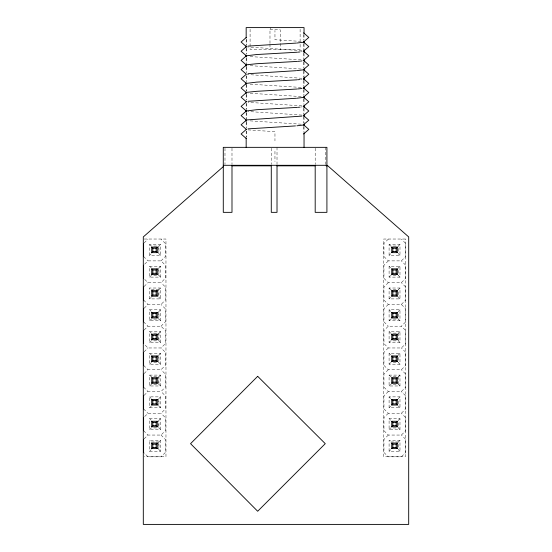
<?xml version="1.0" encoding="UTF-8"?>
<svg xmlns="http://www.w3.org/2000/svg" width="552" height="552" viewBox="0 0 552 552"><rect width="100%" height="100%" fill="white"/><g stroke="black" fill="none" stroke-linecap="round" stroke-linejoin="round"><path stroke-width="0.41" stroke-dasharray="2.76 2.07" d="M269.983 43.408L269.983 29.78L271.004 27.6M144.155 242.921L147.964 239.113M149.633 255.355L149.633 244.474L160.522 244.474L160.522 255.355L149.633 255.355L151.213 253.775M149.633 244.474L151.213 246.047L158.941 246.047L160.522 244.474M144.7 264.153L147.964 260.882L161.025 260.882L165.379 265.236L165.379 278.305L161.025 282.658L147.964 282.658L143.61 278.305M161.025 260.882L165.379 256.528L165.379 243.466L161.025 239.113M149.633 277.125L151.213 275.551L158.941 275.551L160.522 277.125L149.633 277.125L149.633 266.243L160.522 266.243L160.522 277.125M160.522 266.243L158.941 267.817L158.941 275.551M144.155 286.467L147.964 282.658M149.633 298.901L149.633 288.013L160.522 288.013L160.522 298.901L149.633 298.901L151.213 297.321M157.072 291.463L158.341 290.186L158.341 296.721M160.522 298.901L158.941 297.321L158.941 289.593L160.522 288.013M144.155 308.237L147.964 304.428L161.025 304.428L165.379 300.074L165.379 287.012L161.025 282.658M149.633 320.671L151.213 319.09L158.941 319.09L160.522 320.671L149.633 320.671L149.633 309.782L160.522 309.782L160.522 320.671M160.522 309.782L158.941 311.362L158.941 319.09M144.155 330.006L147.964 326.197L161.025 326.197L165.379 330.551L165.379 343.613L161.025 347.967L147.964 347.967L143.61 343.613M161.025 326.197L165.379 321.844L165.379 308.782L161.025 304.428M149.633 342.44L151.213 340.86L158.941 340.86L160.522 342.44L149.633 342.44L149.633 331.552L160.522 331.552L160.522 342.44M157.072 335.002L158.341 333.732L158.341 340.26M149.633 331.552L151.213 333.132L158.941 333.132L160.522 331.552M144.155 351.776L147.964 347.967M149.633 364.21L151.213 362.629L158.941 362.629L160.522 364.21L149.633 364.21L149.633 353.328L160.522 353.328L160.522 364.21M160.522 353.328L158.941 354.901L158.941 362.629M144.155 373.552L147.964 369.736L161.025 369.736L165.379 365.383L165.379 352.321L161.025 347.967M149.633 385.979L151.213 384.406L158.941 384.406L160.522 385.979L149.633 385.979L149.633 375.098L160.522 375.098L160.522 385.979M157.072 378.548L158.341 377.271L158.341 383.806M149.633 375.098L151.213 376.671L158.941 376.671L160.522 375.098M144.155 395.322L147.964 391.513L161.025 391.513L165.379 387.159L165.379 374.09L161.025 369.736M149.633 407.755L160.522 407.755L160.522 396.867L149.633 396.867L149.633 407.755L151.213 406.175M160.522 396.867L158.941 398.447L158.941 406.175L160.522 407.755M144.7 416.546L147.964 413.282L161.025 413.282L165.379 408.928L165.379 395.867L161.025 391.513M149.633 429.525L151.213 427.945L158.941 427.945L160.522 429.525L149.633 429.525L149.633 418.637L160.522 418.637L160.522 429.525M157.072 422.087L158.341 420.817L158.341 427.345M160.522 418.637L158.941 420.217L158.941 427.945M144.155 438.861L147.964 435.052L161.025 435.052L165.379 430.698L165.379 417.636L161.025 413.282M149.633 451.294L160.522 451.294L160.522 440.406L149.633 440.406L149.633 451.294L151.213 449.714M160.522 451.294L158.941 449.714L158.941 441.986L160.522 440.406M388.304 239.113L383.95 243.466L383.95 256.528L388.304 260.882L401.366 260.882L405.72 256.528L405.72 243.466L401.366 239.113M389.091 255.355L389.091 244.474L399.979 244.474L399.979 255.355L389.091 255.355L390.671 253.775M389.091 244.474L390.671 246.047L398.399 246.047L399.979 244.474M388.304 260.882L383.95 265.236L383.95 278.305L388.304 282.658L401.366 282.658L405.72 278.305L405.72 265.236L401.366 260.882M389.091 277.125L390.671 275.551L398.399 275.551L399.979 277.125L399.979 266.243L389.091 266.243L389.091 277.125L399.979 277.125M399.979 266.243L398.399 267.817L398.399 275.551M388.304 282.658L383.95 287.012L383.95 300.074L388.304 304.428L401.366 304.428L405.72 308.782L405.72 321.844L401.366 326.197L388.304 326.197L383.95 330.551L383.95 343.613L388.304 347.967L401.366 347.967L405.72 343.613L405.72 330.551L401.366 326.197M389.091 298.901L389.091 288.013L399.979 288.013L399.979 298.901L389.091 298.901L390.671 297.321M389.091 288.013L390.671 289.593L398.399 289.593L399.979 288.013M388.304 304.428L383.95 308.782L383.95 321.844L388.304 326.197M401.366 304.428L405.72 300.074L405.72 287.012L401.366 282.658M389.091 320.671L390.671 319.09L398.399 319.09L399.979 320.671L399.979 309.782L389.091 309.782L389.091 320.671L399.979 320.671M399.979 309.782L398.399 311.362L398.399 319.09M389.091 342.44L390.671 340.86L398.399 340.86L399.979 342.44L399.979 331.552L389.091 331.552L389.091 342.44L399.979 342.44M389.091 331.552L390.671 333.132L398.399 333.132L399.979 331.552M388.304 347.967L383.95 352.321L383.95 365.383L388.304 369.736L401.366 369.736L405.72 365.383L405.72 352.321L401.366 347.967M389.091 364.21L390.671 362.629L398.399 362.629L399.979 364.21L399.979 353.328L389.091 353.328L389.091 364.21L399.979 364.21M399.979 353.328L398.399 354.901L398.399 362.629M388.304 369.736L383.95 374.09L383.95 387.159L388.304 391.513L401.366 391.513L405.72 387.159L405.72 374.09L401.366 369.736M389.091 385.979L390.671 384.406L398.399 384.406L399.979 385.979L389.091 385.979L389.091 375.098L399.979 375.098L399.979 385.979M389.091 375.098L390.671 376.671L398.399 376.671L399.979 375.098M388.304 391.513L383.95 395.867L383.95 408.928L388.304 413.282L401.366 413.282L405.72 408.928L405.72 395.867L401.366 391.513M389.091 407.755L389.091 396.867L399.979 396.867L399.979 407.755L389.091 407.755L390.671 406.175M399.979 396.867L398.399 398.447L398.399 406.175L399.979 407.755M388.304 413.282L383.95 417.636L383.95 430.698L388.304 435.052L401.366 435.052L405.72 430.698L405.72 417.636L401.366 413.282M389.091 429.525L390.671 427.945L398.399 427.945L399.979 429.525L389.091 429.525L389.091 418.637L399.979 418.637L399.979 429.525M399.979 418.637L398.399 420.217L398.399 427.945M388.304 435.052L383.95 439.406L383.95 452.467L388.304 456.821L401.366 456.821L405.72 452.467L405.72 439.406L401.366 435.052M389.091 451.294L389.091 440.406L399.979 440.406L399.979 451.294L389.091 451.294L390.671 449.714M399.979 451.294L398.399 449.714L398.399 441.986L399.979 440.406M300.454 51.895L301.861 51.729M300.454 79.488L301.861 79.316M300.454 107.074L301.861 106.902M269.983 29.78L280.216 29.78L280.216 42.552M144.189 239.03L165.966 239.03L165.966 456.739L144.189 456.739M158.941 289.593L151.213 289.593L149.633 288.013M158.941 441.986L151.213 441.986L149.633 440.406M398.399 441.986L390.671 441.986L389.091 440.406M250.159 56.58L301.861 59.899M250.159 84.166L301.861 87.492M301.157 41.428L274.958 39.723L274.958 30.526M301.861 50.708L246.758 46.872M301.157 69.014L248.048 65.522M301.861 78.294L246.758 74.465M301.157 96.6L248.048 93.109M301.861 105.88L248.048 102.306M301.861 115.078L248.048 111.504M301.157 124.186L248.752 120.784M248.048 129.892L274.958 131.68L274.958 140.877M399.979 255.355L398.399 253.775L398.399 246.047M389.091 266.243L390.671 267.817M399.979 298.901L398.399 297.321L398.399 289.593M389.091 309.782L390.671 311.362M389.091 353.328L390.671 354.901M389.091 396.867L390.671 398.447M389.091 418.637L390.671 420.217M160.522 255.355L158.941 253.775L158.941 246.047M143.61 256.528L147.964 260.882M149.633 266.243L151.213 267.817M143.61 300.074L147.964 304.428M149.633 309.782L151.213 311.362M143.61 321.844L147.964 326.197M149.633 353.328L151.213 354.901M143.61 365.383L147.964 369.736M143.61 387.159L147.964 391.513M149.633 396.867L151.213 398.447M143.61 408.928L147.964 413.282M149.633 418.637L151.213 420.217M161.025 435.052L165.379 439.406L165.379 452.467L161.025 456.821L147.964 456.821L143.61 452.467M143.61 430.698L147.964 435.052M398.399 333.132L398.399 340.86M398.399 376.671L398.399 384.406M325.211 147.343L325.211 164.448M315.192 148.198L315.192 164.448M304.042 34.493L304.042 39.661M304.042 43.967L304.042 49.997M304.042 53.441L304.042 58.609M304.042 62.059L304.042 67.227M304.042 70.67L304.042 77.563M304.042 81.006L304.042 86.181M304.042 89.624L304.042 94.792M304.042 99.098L304.042 104.266M304.042 108.578L304.042 113.746M304.042 117.19L304.042 123.22M304.042 126.663L304.042 131.831M303.586 34.5L303.586 40.351M303.586 43.691L303.586 49.542M303.586 52.889L303.586 58.74M303.586 62.086L303.586 67.937M303.586 71.284L303.586 77.135M303.586 80.475L303.586 86.326M303.586 89.672L303.586 95.524M303.586 98.87L303.586 103.886M303.586 108.068L303.586 113.919M303.586 116.424L303.586 123.11M303.586 126.456L303.586 131.473M300.115 29.277L300.115 41M300.115 44.346L300.115 49.369L250.09 49.369L250.09 29.277M280.216 43.408L280.216 49.369M277.014 147.343L277.014 164.448M274.958 151.31L274.958 161.501M271.28 148.198L271.28 164.448M269.983 44.257L269.983 49.369M246.323 39.095L246.323 44.947M246.323 48.293L246.323 54.144M246.323 58.326L246.323 63.342M246.323 66.682L246.323 72.533M246.323 75.879L246.323 81.73M246.323 85.077L246.323 90.928M246.323 94.268L246.323 100.126M246.323 103.465L246.323 109.317M246.323 112.663L246.323 118.514M246.323 121.861L246.323 127.712M246.323 131.052L246.323 136.91M246.164 39.661L246.164 44.829M246.164 48.272L246.164 53.441M246.164 57.753L246.164 63.784M246.164 67.227L246.164 72.395M246.164 75.838L246.164 81.006M246.164 84.456L246.164 91.349M246.164 94.792L246.164 99.96M246.164 103.403L246.164 109.434M246.164 112.884L246.164 118.915M246.164 122.358L246.164 127.526M246.164 130.976L246.164 136.999M231.992 148.198L231.992 164.448M224.988 148.198L224.988 164.448M158.941 333.132L158.941 340.86M158.941 376.671L158.941 384.406M158.341 246.647L158.341 253.182M158.341 268.417L158.341 274.951M158.341 311.963L158.341 318.49M158.341 355.502L158.341 362.036M158.341 399.041L158.341 405.575M158.341 442.587L158.341 449.114M405.423 239.03L383.654 239.03L383.654 456.739L405.423 456.739L405.423 239.03"/><path stroke-width="0.83" d="M151.731 252.637L152.835 251.526L156.154 251.526L157.258 252.637L151.731 252.637L151.731 247.103L157.258 247.103L157.258 252.637M156.154 251.526L156.154 248.207L157.258 247.103M151.731 274.406L152.835 273.302L156.154 273.302L157.258 274.406L151.731 274.406L151.731 268.872L157.258 268.872L157.258 274.406M156.154 273.302L156.154 269.983L157.258 268.872M151.731 296.176L152.835 295.072L156.154 295.072L157.258 296.176L151.731 296.176L151.731 290.649L157.258 290.649L157.258 296.176M156.154 295.072L156.154 291.753L157.258 290.649M151.731 317.945L152.835 316.841L156.154 316.841L157.258 317.945L157.258 312.418L151.731 312.418L151.731 317.945L157.258 317.945M156.154 316.841L156.154 313.522L157.258 312.418M151.731 339.715L152.835 338.611L156.154 338.611L157.258 339.715L151.731 339.715L151.731 334.188L157.258 334.188L157.258 339.715M156.154 338.611L156.154 335.292L157.258 334.188M151.731 361.491L152.835 360.38L156.154 360.38L157.258 361.491L157.258 355.957L151.731 355.957L151.731 361.491L157.258 361.491M156.154 360.38L156.154 357.061L157.258 355.957M151.731 383.26L152.835 382.156L152.835 378.838L151.731 377.727L151.731 383.26L157.258 383.26L157.258 377.727L151.731 377.727M157.258 383.26L156.154 382.156L156.154 378.838L157.258 377.727M151.731 405.03L152.835 403.926L156.154 403.926L157.258 405.03L151.731 405.03L151.731 399.503L157.258 399.503L157.258 405.03M156.154 403.926L156.154 400.607L157.258 399.503M151.731 426.799L152.835 425.695L152.835 422.377L151.731 421.273L151.731 426.799L157.258 426.799L157.258 421.273L151.731 421.273M157.258 426.799L156.154 425.695L156.154 422.377L157.258 421.273M151.731 448.569L152.835 447.465L156.154 447.465L157.258 448.569L157.258 443.042L151.731 443.042L151.731 448.569L157.258 448.569M156.154 447.465L156.154 444.146L157.258 443.042M391.754 252.637L392.858 251.526L396.177 251.526L397.288 252.637L397.288 247.103L391.754 247.103L391.754 252.637L397.288 252.637M391.754 247.103L392.858 248.207L396.177 248.207L397.288 247.103M391.754 274.406L392.858 273.302L392.858 269.983L391.754 268.872L391.754 274.406L397.288 274.406L397.288 268.872L391.754 268.872M397.288 274.406L396.177 273.302L396.177 269.983L397.288 268.872M391.754 296.176L392.858 295.072L396.177 295.072L397.288 296.176L397.288 290.649L391.754 290.649L391.754 296.176L397.288 296.176M391.754 290.649L392.858 291.753L396.177 291.753L397.288 290.649M391.754 317.945L392.858 316.841L392.858 313.522L391.754 312.418L391.754 317.945L397.288 317.945L397.288 312.418L391.754 312.418M397.288 317.945L396.177 316.841L396.177 313.522L397.288 312.418M391.754 339.715L392.858 338.611L396.177 338.611L397.288 339.715L391.754 339.715L391.754 334.188L397.288 334.188L397.288 339.715M396.177 338.611L396.177 335.292L397.288 334.188M391.754 361.491L392.858 360.38L396.177 360.38L397.288 361.491L397.288 355.957L391.754 355.957L391.754 361.491L397.288 361.491M391.754 355.957L392.858 357.061L396.177 357.061L397.288 355.957M391.754 383.26L392.858 382.156L392.858 378.838L391.754 377.727L391.754 383.26L397.288 383.26L397.288 377.727L391.754 377.727M392.858 378.838L396.177 378.838L397.288 377.727M391.754 405.03L392.858 403.926L396.177 403.926L397.288 405.03L391.754 405.03L391.754 399.503L397.288 399.503L397.288 405.03M391.754 399.503L392.858 400.607L396.177 400.607L397.288 399.503M391.754 426.799L392.858 425.695L392.858 422.377L391.754 421.273L391.754 426.799L397.288 426.799L397.288 421.273L391.754 421.273M392.858 422.377L396.177 422.377L397.288 421.273M391.754 448.569L392.858 447.465L396.177 447.465L397.288 448.569L397.288 443.042L391.754 443.042L391.754 448.569L397.288 448.569M391.754 443.042L392.858 444.146L396.177 444.146L397.288 443.042M246.323 37.426L241.1 42.021L246.323 46.616L241.1 51.219L246.323 55.814L256.549 54.538L296.886 52.24M246.323 55.814L241.1 60.409L246.323 65.012L241.1 69.607L246.323 74.209L241.1 78.805L246.323 83.4L256.549 82.124L296.886 79.826M246.323 83.4L241.1 88.003L246.323 92.598L241.1 97.2L246.323 101.796L246.758 101.54M296.886 43.042L303.151 42.276L308.816 37.426L303.586 32.823M303.151 51.474L308.816 46.616L303.586 42.021M246.323 101.796L241.1 106.391L246.323 110.993L256.549 109.717L296.886 107.412M303.151 60.672L308.816 55.814L303.586 51.219M246.323 110.993L241.1 115.589L246.323 120.184L241.1 124.786L246.323 129.382L246.758 129.127M296.886 70.628L303.151 69.862L308.816 65.012L303.586 60.409M303.151 79.06L308.816 74.209L303.586 69.607M246.323 129.382L241.1 133.984L246.323 138.58M303.151 88.258L308.816 83.4L303.586 78.805M296.886 98.221L303.151 97.456L308.816 92.598L303.586 88.003M303.151 106.646L308.816 101.796L303.586 97.2M303.151 115.844L308.816 110.993L303.586 106.391M296.886 125.808L303.151 125.042L308.816 120.184L303.586 115.589M303.586 133.984L308.816 129.382L303.586 124.786M223.539 166.4L143.306 236.918L143.306 524.4L408.694 524.4L408.694 236.918L327.812 165.835L326.115 165.835M246.758 64.756L256.549 63.735L296.886 61.438M246.758 92.343L256.549 91.321L296.886 89.024M246.758 119.929L301.861 116.099M248.048 46.106L296.183 43.09M300.454 61.093L301.861 60.927M248.048 73.699L296.183 70.684M301.861 88.513L297.604 88.962M248.048 101.285L296.183 98.27M248.048 128.871L295.479 125.911M297.604 52.178L299.75 51.985M297.604 61.369L299.75 61.182M297.604 79.764L299.75 79.571M297.604 107.35L299.75 107.157M223.284 165.303L326.915 165.303M231.833 165.835L270.901 165.835M276.849 165.835L315.075 165.835M151.731 247.103L152.835 248.207L156.154 248.207M151.731 268.872L152.835 269.983L156.154 269.983M392.858 269.983L396.177 269.983M392.858 273.302L396.177 273.302M151.731 290.649L152.835 291.753L156.154 291.753M151.731 312.418L152.835 313.522L156.154 313.522M392.858 313.522L396.177 313.522M392.858 316.841L396.177 316.841M151.731 334.188L152.835 335.292L156.154 335.292M391.754 334.188L392.858 335.292L396.177 335.292M151.731 355.957L152.835 357.061L156.154 357.061M152.835 378.838L156.154 378.838M152.835 382.156L156.154 382.156M392.858 382.156L396.177 382.156L397.288 383.26M151.731 399.503L152.835 400.607L156.154 400.607M152.835 422.377L156.154 422.377M152.835 425.695L156.154 425.695M392.858 425.695L396.177 425.695L397.288 426.799M151.731 443.042L152.835 444.146L156.154 444.146M396.177 248.207L396.177 251.526M396.177 291.753L396.177 295.072M396.177 357.061L396.177 360.38M396.177 378.838L396.177 382.156M396.177 400.607L396.177 403.926M396.177 422.377L396.177 425.695M396.177 444.146L396.177 447.465M392.858 248.207L392.858 251.526M392.858 291.753L392.858 295.072M392.858 335.292L392.858 338.611M392.858 357.061L392.858 360.38M392.858 400.607L392.858 403.926M392.858 444.146L392.858 447.465M315.192 165.303L315.192 212.347L326.915 212.347L326.915 147.343L223.284 147.343L223.284 212.347L231.992 212.347L231.992 165.303M304.042 33.631L304.042 27.6L246.164 27.6L246.164 37.936M304.042 41.386L304.042 43.104M304.042 49.997L304.042 52.585M304.042 59.471L304.042 61.196M304.042 68.952L304.042 70.67M304.042 77.563L304.042 80.15M304.042 87.037L304.042 88.762M304.042 96.517L304.042 98.235M304.042 105.128L304.042 107.716M304.042 114.602L304.042 116.327M304.042 124.083L304.042 125.801M304.042 132.694L304.042 147.343M277.014 165.303L277.014 212.347L271.28 212.347L271.28 165.303M246.164 45.692L246.164 47.41M246.164 55.165L246.164 56.89M246.164 64.639L246.164 66.364M246.164 82.731L246.164 84.456M246.164 92.205L246.164 93.93M246.164 110.296L246.164 112.021M246.164 119.777L246.164 121.495M246.164 137.862L246.164 147.343M152.835 248.207L152.835 251.526M152.835 269.983L152.835 273.302M152.835 291.753L152.835 295.072M152.835 313.522L152.835 316.841M152.835 335.292L152.835 338.611M152.835 357.061L152.835 360.38M152.835 400.607L152.835 403.926M152.835 444.146L152.835 447.465M143.61 243.466L143.61 256.528M143.61 265.236L143.61 278.305M143.61 287.012L143.61 300.074M143.61 308.782L143.61 321.844M143.61 330.551L143.61 343.613M143.61 352.321L143.61 365.383M143.61 374.09L143.61 387.159M143.61 395.867L143.61 408.928M143.61 417.636L143.61 430.698M143.61 439.406L143.61 452.467M257.68 376.319L190.557 443.67L257.674 511.255L325.266 443.67L257.68 376.319"/></g></svg>
